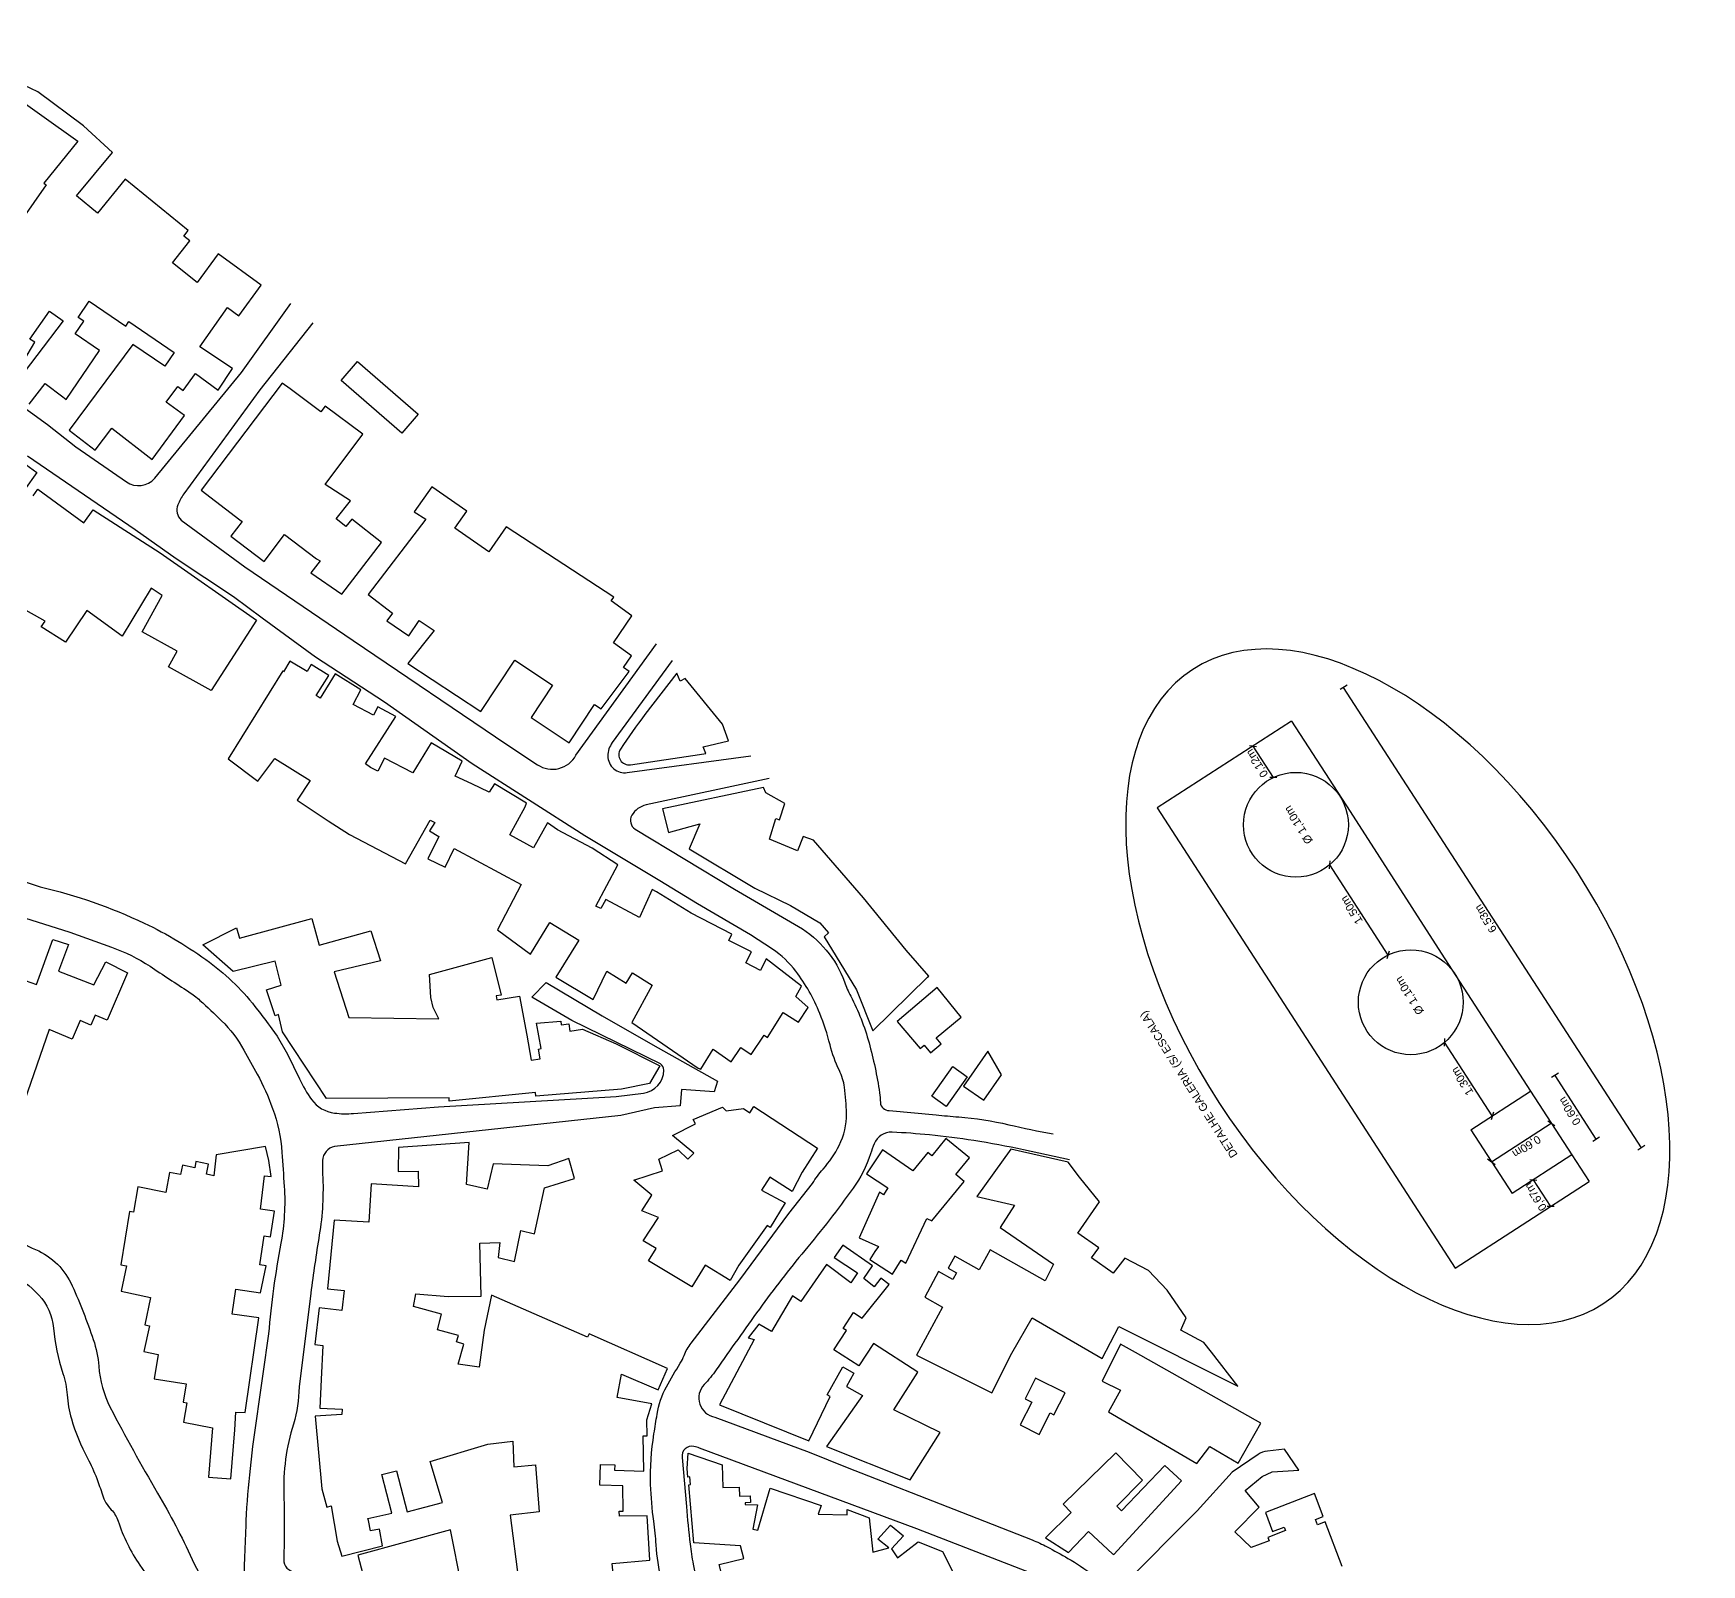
# Model space of a CAD drawing. Header units: metres. Extents: x 320405 to 332543, y 7395686 to 7410003.
# Drawn here: x 321023.2 to 321336, y 7409650.4 to 7409937.5 of the extents above; entities that cross this region are included whole.
import ezdxf

# ---------------------------------------------------------------- set-up
doc = ezdxf.new("R2010")
doc.units = ezdxf.units.M
doc.header["$LTSCALE"] = 10
doc.header["$MEASUREMENT"] = 0
for name, color, linetype in [('DETALHES', 45, 'Continuous'), ('Edificações', 30, 'Continuous'), ('Hidrografia', 140, 'Continuous'), ('Vias Primárias', 230, 'Continuous')]:
    doc.layers.add(name, color=color, linetype=linetype)
doc.styles.add('ARIAL', font='arial.ttf')

msp = doc.modelspace()

# ---------------------------------------------------------------- linework, layer by layer
at = {"layer": 'DETALHES'}
for p, q in [((321269.5, 7409815.3), (321268.24, 7409814.49)), ((321324.69, 7409728.57), (321268.87, 7409814.9)), ((321259.1, 7409808.57), (321233.93, 7409792.3)), ((321251.23, 7409803.99), (321252.52, 7409803.82)), ((321255.69, 7409798), (321251.88, 7409803.9)), ((321256.36, 7409798.02), (321255.02, 7409797.99)), ((321233.93, 7409792.3), (321289.75, 7409705.98)), ((321266.24, 7409780.88), (321266.32, 7409782.38)), ((321277.21, 7409764.72), (321266.28, 7409781.63)), ((321277.41, 7409765.46), (321276.99, 7409764.02)), ((321287.76, 7409747.6), (321287.84, 7409749.09)), ((321296.73, 7409734.54), (321287.8, 7409748.35)), ((321309.13, 7409742.56), (321307.87, 7409741.74)), ((321316.24, 7409730.19), (321308.5, 7409742.15)), ((321292.71, 7409731.94), (321303.93, 7409739.2)), ((321303.93, 7409739.2), (321311.67, 7409727.23)), ((321296.94, 7409735.26), (321296.52, 7409733.82)), ((321296.58, 7409725.96), (321307.8, 7409733.22)), ((321307.15, 7409733.66), (321308.45, 7409732.77)), ((321292.71, 7409731.94), (321300.45, 7409719.98)), ((321316.87, 7409730.59), (321315.61, 7409729.78)), ((321311.67, 7409727.24), (321300.45, 7409719.98)), ((321311.67, 7409727.24), (321314.9, 7409722.23)), ((321325.32, 7409728.98), (321324.06, 7409728.16)), ((321295.85, 7409726.51), (321297.31, 7409725.42)), ((321289.75, 7409705.98), (321314.91, 7409722.23)), ((321303.81, 7409722.65), (321305.09, 7409722.48)), ((321307.69, 7409717.57), (321304.45, 7409722.57)), ((321308.36, 7409717.58), (321307.02, 7409717.55))]:
    msp.add_line(p, q, dxfattribs=at)
msp.add_lwpolyline([(321259.1, 7409808.57), (321270.07, 7409791.61), (321287.18, 7409765.08), (321303.92, 7409739.19)], dxfattribs=at)
for centre in [(321259.92, 7409789.13), (321281.46, 7409755.86)]:
    msp.add_circle(centre, 9.83, dxfattribs=at)
at = {"layer": 'DETALHES', "extrusion": (0, 0, -1)}
msp.add_ellipse((321279.02, 7409758.78), major_axis=(38.45, -59.47), ratio=0.564028, dxfattribs=at)
at = {"layer": 'Edificações'}
for points in [[(321003.16, 7409937.51), (321031.54, 7409917.31), (321025.15, 7409909.44), (321025.63, 7409909.1), (321020.95, 7409902.49)], [(321022.44, 7409867.96), (321025.41, 7409871.86), (321028.73, 7409869.34), (321029.37, 7409868.88), (321035.61, 7409878.03), (321031.04, 7409881.15), (321032.67, 7409883.53), (321031.59, 7409884.26), (321033.66, 7409887.29), (321040.54, 7409882.59), (321041.13, 7409883.46), (321049.62, 7409877.68), (321047.85, 7409875.09), (321041.82, 7409879.2), (321029.91, 7409863.14), (321034.77, 7409859.37), (321037.94, 7409863.46), (321045.46, 7409857.63), (321051.52, 7409865.85), (321048.12, 7409868.36), (321050.3, 7409871.31), (321051.31, 7409870.57), (321053.62, 7409873.71), (321057.85, 7409870.59), (321060.55, 7409874.65), (321054.42, 7409878.73), (321059.57, 7409886.12), (321061.75, 7409884.52), (321065.92, 7409890.27), (321057.87, 7409896.15), (321053.94, 7409890.78), (321049.26, 7409894.46), (321052.54, 7409898.63), (321051.44, 7409899.49), (321052.25, 7409900.52), (321040.4, 7409910.19), (321035.2, 7409903.82), (321031.28, 7409907.02), (321038.04, 7409915.17), (321032.63, 7409920.17), (321024.05, 7409926.52), (321018.79, 7409929.04)], [(321021.39, 7409876.13), (321023.45, 7409879.6), (321022.53, 7409880.15), (321026.25, 7409885.43), (321028.79, 7409883.63), (321018.92, 7409870.63)], [(321019.71, 7409858.17), (321023.82, 7409855.2), (321021.55, 7409851.93)], [(321023.17, 7409850.8), (321024.04, 7409852.06), (321032.65, 7409845.76), (321034.41, 7409848.17), (321046.95, 7409840.11), (321065.01, 7409827.5), (321056.56, 7409814.32), (321048.53, 7409818.73), (321050.17, 7409821.71), (321043.61, 7409825.31), (321047.37, 7409832.15), (321045.26, 7409833.48), (321039.85, 7409824.47), (321033.23, 7409829.31), (321029.2, 7409823.39), (321024.68, 7409826.24), (321025.39, 7409827.3), (321020.88, 7409829.84)], [(321018.48, 7409761.09), (321023.78, 7409759.17), (321026.85, 7409767.62), (321029.81, 7409766.67), (321027.89, 7409761.68), (321034.56, 7409759.11), (321036.79, 7409763.46), (321040.83, 7409761.4), (321037.01, 7409752.48), (321034.79, 7409753.43), (321033.98, 7409751.56), (321031.96, 7409752.43), (321030.45, 7409748.92), (321026.16, 7409750.76), (321016.82, 7409723.99)], [(321131.9, 7409648.7), (321131.73, 7409650.64), (321138.78, 7409651.25), (321138.26, 7409659.58), (321133.07, 7409659.52), (321133.06, 7409660.47), (321133.76, 7409660.48), (321133.71, 7409665.22), (321129.43, 7409665.34), (321129.54, 7409669.19), (321132.22, 7409669.11), (321132.19, 7409668.14), (321137.63, 7409667.98), (321137.51, 7409674.55), (321138.27, 7409674.57), (321138.22, 7409677.55), (321139.13, 7409680.6), (321132.68, 7409681.75), (321133.47, 7409686.15), (321140.35, 7409683.2), (321142.07, 7409687.2), (321127.41, 7409693.69), (321127.07, 7409693.08), (321109.1, 7409700.97), (321107.71, 7409694.38), (321106.8, 7409687.48), (321102.82, 7409688.01), (321103.88, 7409691.79), (321102.54, 7409692.17), (321102.89, 7409693.4), (321098.95, 7409694.47), (321099.74, 7409697.38), (321094.45, 7409698.82), (321094.91, 7409701.23), (321100.98, 7409700.69), (321107.17, 7409700.77), (321106.92, 7409710.71), (321110.68, 7409710.81), (321110.35, 7409708.04), (321113.39, 7409707.29), (321114.59, 7409713.05), (321117.19, 7409712.47), (321119.06, 7409721.06), (321124.69, 7409722.83), (321123.57, 7409726.58), (321119.65, 7409725.18), (321109.39, 7409725.59), (321108.29, 7409720.83), (321104.43, 7409721.72), (321104.94, 7409729.6), (321091.66, 7409728.63), (321091.59, 7409724.12), (321095.36, 7409724.19), (321095.41, 7409721.27), (321086.51, 7409721.8), (321086.08, 7409714.64), (321079.59, 7409715.03), (321078.34, 7409702.15), (321081.46, 7409701.8), (321081.04, 7409698.08), (321076.78, 7409698.56), (321075.95, 7409691.71), (321077.47, 7409691.53), (321077.17, 7409685.11), (321076.94, 7409679.78), (321081.1, 7409679.6), (321081.06, 7409678.56), (321076.02, 7409678.24), (321077.3, 7409664.64), (321078.23, 7409661.23), (321079.06, 7409661.46), (321080.19, 7409654.83), (321081.06, 7409652), (321088.63, 7409653.97), (321088.09, 7409657.06), (321086.41, 7409656.77), (321086.06, 7409658.72), (321085.9, 7409659.09), (321090.41, 7409660.08), (321088.55, 7409667.3), (321091.31, 7409668.01), (321093.27, 7409660.35), (321099.92, 7409662.07), (321097.57, 7409669.74), (321108.43, 7409673), (321113.12, 7409673.58), (321113.31, 7409668.79), (321117.34, 7409669.12), (321118.04, 7409660.34), (321112.58, 7409659.71), (321114.18, 7409647.61)], [(321153.66, 7409643.06), (321151.79, 7409650.45), (321156.4, 7409651.61), (321155.8, 7409653.96), (321147.04, 7409654.52), (321146.07, 7409665.42), (321146.44, 7409665.45), (321146.31, 7409666.89), (321145.94, 7409666.85), (321145.79, 7409668.48), (321145.96, 7409671.32), (321152.37, 7409669.11), (321152.48, 7409664.87), (321155.53, 7409664.95), (321155.57, 7409663.29), (321157.57, 7409663.34), (321157.65, 7409662.08), (321156.66, 7409662.02), (321156.68, 7409661.72), (321158.95, 7409661.62), (321158.1, 7409657.07), (321159.05, 7409656.89), (321161.33, 7409664.77), (321170.89, 7409661.51), (321170.34, 7409659.88), (321175.76, 7409659.76), (321175.78, 7409660.74), (321179.9, 7409659.23), (321180.58, 7409652.78), (321183.6, 7409653.6), (321181.54, 7409655.19), (321183.88, 7409657.85), (321186.34, 7409655.85), (321184.1, 7409653.41), (321185.24, 7409651.72), (321189.1, 7409654.73), (321193.63, 7409652.91), (321198.02, 7409644.21)], [(321103.49, 7409646.58), (321101.39, 7409656.95), (321084.04, 7409652.22), (321085.61, 7409646.28)]]:
    msp.add_lwpolyline(points, dxfattribs=at)
for points in [[(321083.97, 7409875.98), (321095.35, 7409866.11), (321092.28, 7409862.58), (321080.9, 7409872.44)], [(321069.87, 7409871.92), (321054.67, 7409851.84), (321061.94, 7409846.33), (321062.35, 7409846.02), (321060.22, 7409843.22), (321066.45, 7409838.47), (321070.31, 7409843.53), (321076.3, 7409838.97), (321076.95, 7409838.6), (321075.25, 7409836.35), (321081.03, 7409832.35), (321088.5, 7409842.08), (321082.9, 7409846.45), (321081.81, 7409845.06), (321080, 7409846.48), (321082.66, 7409849.88), (321077.93, 7409852.96), (321084.97, 7409862.36), (321077.94, 7409867.63), (321077.11, 7409866.53), (321071.34, 7409870.85)], [(321096.76, 7409846.43), (321085.96, 7409832.3), (321090.55, 7409828.79), (321089.47, 7409827.39), (321093.61, 7409824.57), (321095.55, 7409827.42), (321098.32, 7409825.53), (321093.41, 7409819.39), (321107.1, 7409810.35), (321113.47, 7409820.01), (321120.55, 7409815.34), (321116.52, 7409809.23), (321123.69, 7409804.5), (321128.39, 7409811.7), (321129.68, 7409810.86), (321134.88, 7409817.86), (321133.82, 7409818.64), (321135.36, 7409820.83), (321131.99, 7409823.25), (321135.4, 7409828.33), (321131.52, 7409831.15), (321132.01, 7409831.82), (321111.86, 7409844.97), (321108.58, 7409840.31), (321102.24, 7409844.77), (321104.46, 7409847.92), (321097.94, 7409852.51), (321094.62, 7409847.79)], [(321069.95, 7409817.98), (321059.73, 7409801.52), (321065.28, 7409797.33), (321068.46, 7409801.54), (321075.11, 7409797.42), (321072.68, 7409793.74), (321078.47, 7409789.9), (321082.46, 7409787.29), (321092.99, 7409781.83), (321097.61, 7409789.98), (321098.45, 7409789.58), (321097.46, 7409788.02), (321099.21, 7409786.91), (321097.19, 7409782.74), (321100.42, 7409781.17), (321102.11, 7409784.67), (321114.64, 7409777.92), (321110.23, 7409769.43), (321116.39, 7409764.85), (321120.06, 7409770.8), (321125.45, 7409767.48), (321121.17, 7409760.54), (321128.13, 7409756.41), (321130.74, 7409761.67), (321134.33, 7409759.44), (321135.53, 7409761.38), (321139.23, 7409759.08), (321135.4, 7409752.05), (321147.87, 7409743.5), (321148.37, 7409743.29), (321150.68, 7409747.07), (321154.06, 7409744.7), (321155.82, 7409747.4), (321157.79, 7409746.07), (321160.22, 7409749.69), (321160.83, 7409749.28), (321163.8, 7409753.93), (321166.67, 7409752.1), (321168.44, 7409754.88), (321166.14, 7409756.92), (321167.25, 7409758.87), (321160.6, 7409764.02), (321159.55, 7409761.83), (321156.77, 7409763.24), (321157.83, 7409765.31), (321153.61, 7409767.47), (321154.19, 7409768.61), (321146.55, 7409772.57), (321140.06, 7409776.58), (321139.25, 7409777.02), (321136.87, 7409771.76), (321130.53, 7409775.14), (321129.61, 7409773.41), (321128.69, 7409773.9), (321132.79, 7409781.61), (321127.95, 7409784.78), (321121.49, 7409788.16), (321119.61, 7409789.48), (321116.99, 7409784.82), (321112.55, 7409787.24), (321115.41, 7409792.49), (321115.63, 7409793.16), (321109.63, 7409796.82), (321108.68, 7409795.26), (321105.4, 7409796.79), (321102.29, 7409798.24), (321103.62, 7409801.09), (321097.81, 7409804.52), (321094.36, 7409798.88), (321089.04, 7409801.6), (321087.81, 7409799.18), (321086.41, 7409799.9), (321085.45, 7409800.54), (321091.15, 7409809.45), (321087.81, 7409811.27), (321086.95, 7409809.67), (321083.16, 7409811.69), (321084.62, 7409814.44), (321079.76, 7409817.42), (321076.99, 7409812.9), (321076.24, 7409813.36), (321078.57, 7409817.15), (321075.3, 7409819.16), (321074.56, 7409817.89), (321071.29, 7409819.82), (321070.12, 7409817.84)], [(321190.83, 7409760.58), (321191.12, 7409760.74), (321186.82, 7409765.61), (321178.87, 7409775.44), (321169.44, 7409786.23), (321167.52, 7409786.96), (321166.5, 7409784.27), (321161.21, 7409786.41), (321162.44, 7409790.29), (321163.12, 7409790.07), (321164.09, 7409793.12), (321160.54, 7409795.11), (321160.1, 7409796.11), (321141.13, 7409792.1), (321142.31, 7409787.71), (321148.19, 7409789.29), (321146.15, 7409784.61), (321158.47, 7409777.25), (321165.16, 7409774.03), (321170.65, 7409770.76), (321172.29, 7409768.87), (321171.45, 7409768.14), (321177.54, 7409758.2), (321180.6, 7409750.52)], [(321097.75, 7409756.75), (321097.45, 7409761.06), (321109.15, 7409764.24), (321110.9, 7409757.21), (321109.98, 7409757.06), (321110.1, 7409756.33), (321114.35, 7409757.03), (321115.73, 7409749.71), (321116.53, 7409744.98), (321118.22, 7409745.27), (321117.91, 7409747.08), (321118.42, 7409747.17), (321117.51, 7409751.97), (321122.09, 7409752.29), (321122.19, 7409751.63), (321123.6, 7409751.84), (321123.8, 7409750.47), (321126.18, 7409750.83), (321132.48, 7409748.08), (321140.65, 7409743.92), (321138.75, 7409740.64), (321133.45, 7409739.55), (321117.4, 7409738.24), (321117.33, 7409738.94), (321101.15, 7409737.29), (321101.15, 7409737.97), (321078.17, 7409737.83), (321069.93, 7409750.33), (321069.18, 7409753.54), (321068.53, 7409753.32), (321066.93, 7409758.2), (321069.64, 7409759.04), (321068.51, 7409763.56), (321060.67, 7409761.61), (321055, 7409766.65), (321061.28, 7409769.79), (321061.82, 7409767.85), (321075.39, 7409771.59), (321076.78, 7409766.58), (321086.5, 7409769.25), (321088.26, 7409763.62), (321079.59, 7409761.55), (321082.33, 7409753.03), (321099.2, 7409752.73), (321098.18, 7409754.9)], [(321197.16, 7409753.09), (321192.63, 7409758.6), (321185.15, 7409752.27), (321189.47, 7409747.17), (321190.23, 7409747.8), (321191.41, 7409746.41), (321193.4, 7409748.06), (321192.46, 7409749.2)], [(321202.14, 7409746.68), (321197.57, 7409740.16), (321201.4, 7409737.49), (321204.74, 7409742.25)], [(321195.61, 7409743.83), (321198.31, 7409741.89), (321194.33, 7409736.35), (321191.63, 7409738.28)], [(321135.76, 7409722.52), (321141.19, 7409724.25), (321140.49, 7409726.45), (321144.08, 7409728.18), (321145.92, 7409726.43), (321147.02, 7409727.58), (321143.02, 7409730.89), (321147.33, 7409733.08), (321146.92, 7409733.89), (321152.4, 7409736.22), (321153.1, 7409735.52), (321156.36, 7409735.94), (321157.53, 7409735.16), (321158.3, 7409736.3), (321170.21, 7409728.5), (321167.36, 7409724.02), (321165.47, 7409720.36), (321161.3, 7409723.05), (321159.73, 7409720.62), (321164.15, 7409718.28), (321161.34, 7409713.65), (321160.8, 7409713.98), (321155.46, 7409706.57), (321153.82, 7409703.7), (321149.15, 7409706.55), (321146.66, 7409702.48), (321138.56, 7409707.37), (321139.95, 7409709.68), (321137.56, 7409711.12), (321140.39, 7409715.48), (321137.28, 7409716.79), (321139.17, 7409719.7)], [(321180.97, 7409709.11), (321180.02, 7409707.61), (321184.28, 7409704.9), (321185.92, 7409707.48), (321186.76, 7409706.94), (321190.71, 7409715.33), (321191.68, 7409714.87), (321197.74, 7409722.25), (321196.15, 7409723.56), (321198.71, 7409726.67), (321194.27, 7409730.31), (321191.67, 7409727.1), (321190.91, 7409727.72), (321188.09, 7409724.25), (321182.43, 7409728.22), (321179.43, 7409723.69), (321183.41, 7409721.05), (321182.57, 7409719.79), (321181.87, 7409720.25), (321178.04, 7409711.68), (321181.64, 7409710.07)], [(321066.74, 7409728.81), (321057.5, 7409727.28), (321057.04, 7409723.35), (321055.69, 7409723.61), (321056.06, 7409725.53), (321053.68, 7409726), (321053.45, 7409724.85), (321051.14, 7409725.3), (321050.81, 7409723.57), (321048.75, 7409723.97), (321048.02, 7409720.22), (321042.76, 7409721.26), (321041.98, 7409716.49), (321041.21, 7409716.62), (321039.62, 7409706.64), (321040.69, 7409706.47), (321039.68, 7409701.69), (321045.16, 7409700.54), (321044.08, 7409695.41), (321044.95, 7409695.22), (321043.93, 7409690.4), (321046.59, 7409689.84), (321045.85, 7409685.27), (321051.88, 7409684.3), (321051.26, 7409680.9), (321051.99, 7409680.76), (321051.34, 7409677.15), (321056.77, 7409676.09), (321056.05, 7409666.83), (321060.23, 7409666.51), (321060.97, 7409675.72), (321061.14, 7409679.02), (321062.94, 7409678.93), (321065.47, 7409696.68), (321060.47, 7409697.39), (321061.14, 7409702.06), (321065.8, 7409701.4), (321066.85, 7409706.42), (321065.67, 7409706.66), (321066.46, 7409712.09), (321067.69, 7409711.91), (321068.39, 7409716.69), (321065.76, 7409717.07), (321066.53, 7409723.34), (321067.76, 7409723.19), (321067.33, 7409726.2)], [(321206.48, 7409728.29), (321200.08, 7409719.46), (321207.16, 7409717.81), (321204.44, 7409713.61), (321214.46, 7409706.74), (321212.91, 7409703.66), (321202.61, 7409709.44), (321200.51, 7409705.69), (321195.97, 7409708.24), (321194.73, 7409706.02), (321196.31, 7409705.14), (321195.6, 7409703.87), (321192.92, 7409705.37), (321190.33, 7409700.6), (321193.63, 7409698.72), (321188.78, 7409689.71), (321202.92, 7409682.64), (321206.65, 7409690.1), (321210.48, 7409696.7), (321223.59, 7409689.08), (321226.7, 7409695.06), (321249.05, 7409683.89), (321244.07, 7409690.29), (321242.63, 7409692.08), (321238.35, 7409694.41), (321239.34, 7409696.71), (321235.78, 7409701.86), (321232.3, 7409705.59), (321227.84, 7409707.87), (321225.68, 7409705.05), (321221.61, 7409707.94), (321222.97, 7409709.85), (321219.01, 7409712.58), (321223.08, 7409718.44), (321219.37, 7409723.08), (321217.24, 7409725.91), (321208.63, 7409727.82)], [(321171.91, 7409706.69), (321167.09, 7409699.76), (321165.53, 7409700.84), (321161.58, 7409694.12), (321159.23, 7409695.5), (321157.2, 7409692.98), (321158.32, 7409692.63), (321151.84, 7409680.39), (321168.6, 7409673.66), (321172.61, 7409681.96), (321172.01, 7409682.24), (321174.99, 7409687.49), (321177.06, 7409686.32), (321175.66, 7409683.84), (321178.63, 7409682.15), (321171.9, 7409672.58), (321187.61, 7409666.35), (321193.24, 7409675.19), (321184.51, 7409679.45), (321189.02, 7409686.49), (321180.7, 7409691.87), (321177.97, 7409687.67), (321173.29, 7409690.7), (321175.64, 7409694.33), (321175.03, 7409694.73), (321176.95, 7409697.69), (321178.6, 7409696.62), (321183.64, 7409702.95), (321182.12, 7409704.16), (321180.83, 7409702.54), (321178.9, 7409704.07), (321180.55, 7409706.45), (321174.96, 7409710.31), (321173.37, 7409708), (321177.72, 7409705.14), (321176.47, 7409703.24)], [(321227.03, 7409691.79), (321223.6, 7409684.81), (321227.05, 7409683.12), (321224.77, 7409679.08), (321241.37, 7409669.37), (321243.78, 7409672.56), (321249.07, 7409669.45), (321253.36, 7409676.94), (321229.85, 7409690.22)], [(321211.11, 7409685.36), (321209.14, 7409681.53), (321210.4, 7409680.88), (321208.22, 7409676.64), (321211.76, 7409674.82), (321213.85, 7409678.89), (321214.55, 7409678.53), (321216.66, 7409682.62)], [(321226.17, 7409671.4), (321216.26, 7409661.76), (321217.78, 7409660.2), (321213, 7409655.46), (321217.27, 7409652.68), (321221.06, 7409656.67), (321225.51, 7409652.44), (321225.81, 7409652.36), (321238.46, 7409666.16), (321235.34, 7409669.01), (321227.22, 7409660.54), (321226.32, 7409661.41), (321231.13, 7409666.25)]]:
    msp.add_lwpolyline(points, close=True, dxfattribs=at)
msp.add_lwpolyline([(321152.38, 7409807.98), (321145.39, 7409816.54), (321144.46, 7409816.03), (321143.85, 7409817.55), (321137.87, 7409809.79, 0.019152), (321133.28, 7409803.34, 0.646977), (321135.17, 7409800.38), (321148.07, 7409802.34), (321149.28, 7409802.51), (321148.77, 7409803.72), (321153.53, 7409804.86)], format="xyb", close=True, dxfattribs=at)
msp.add_lwpolyline([(321268.6, 7409650.06), (321265.42, 7409658.43), (321263.99, 7409657.88), (321263.61, 7409658.88), (321265.05, 7409659.43), (321263.4, 7409663.76), (321254.19, 7409660.21), (321255.56, 7409656.65), (321257.72, 7409657.48), (321257.98, 7409656.82), (321254.65, 7409655.54), (321254.88, 7409654.92), (321251.53, 7409653.63), (321248.44, 7409656.57), (321253.06, 7409661.21), (321250.41, 7409664.32), (321253.62, 7409666.94), (321255.48, 7409667.84), (321260.45, 7409668.17), (321257.79, 7409672.1), (321254.57, 7409671.73, 0.12326), (321252.83, 7409671.07), (321247.99, 7409667.77), (321241.42, 7409660.51), (321227.18, 7409646.22)], format="xyb", dxfattribs=at)
at = {"layer": 'Hidrografia'}
for points in [[(321018.78, 7409712.08, 0.041396), (321023.63, 7409709.49, -0.188657), (321030.5, 7409702.69, -0.022283), (321034.44, 7409692.62, -0.06406), (321035.46, 7409687.64, 0.101144), (321037.63, 7409679.89, 0.014224), (321046.49, 7409663.85, -0.026694), (321052.95, 7409651.42, 0.064319), (321056.84, 7409645.13, -0.114458)], [(321018.78, 7409705.11, -0.083388), (321024.2, 7409700.97, -0.166897), (321026.96, 7409694.79, 0.058111), (321028.74, 7409686.28, -0.064251), (321029.54, 7409682.24, 0.054229), (321030.32, 7409677.79, 0.052877), (321033.35, 7409670.38, -0.032786), (321035.07, 7409666.59, -0.013175), (321036.14, 7409663.53, 0.112701), (321037.81, 7409660.72, -0.110093), (321039.07, 7409658.6, 0.070177), (321043.17, 7409650.33, -0.008845), (321049.86, 7409640.18)]]:
    msp.add_lwpolyline(points, format="xyb", dxfattribs=at)
at = {"layer": 'Vias Primárias'}
for points in [[(321000, 7409877.97), (321002.59, 7409877.13, -0.035804), (321007.81, 7409875.02, -0.006592), (321017.53, 7409870.08, -0.048415), (321019.45, 7409868.82), (321025.82, 7409864.2), (321031.16, 7409860.02), (321040.64, 7409853.43, 0.383216), (321045.96, 7409854.1), (321062.25, 7409873.94), (321071.49, 7409886.88)], [(321075.61, 7409883.26), (321065.69, 7409870.7), (321051.41, 7409851.18, 0.06745), (321050.29, 7409849.1, 0.294308), (321050.89, 7409846.25), (321062.82, 7409837.51), (321083.15, 7409823.66), (321111.95, 7409804.17), (321117.75, 7409800.36, 0.438815), (321124.91, 7409802.16), (321140.01, 7409823.05)], [(321142.81, 7409641.13, -0.073508), (321139.98, 7409654.12, 0.017095), (321139.52, 7409658.58, -0.026335), (321138.94, 7409665.44, -0.04754), (321139.56, 7409674.98, 0.000354), (321140.14, 7409678.62, -0.086998), (321141.91, 7409683.78, -0.011837), (321144.49, 7409688.2, 0.044717), (321145.21, 7409689.64, -0.07041), (321146.52, 7409691.96), (321155.65, 7409703.85), (321164.84, 7409716.29), (321169.31, 7409721.9, -0.048181), (321171.26, 7409724.58, 0.064279), (321174.29, 7409729.03, 0.122271), (321175.65, 7409734.99, 0.02869), (321175.28, 7409739.92, 0.081804), (321174.32, 7409743.07, -0.054229), (321172.57, 7409747.85, 0.035401), (321170.64, 7409753.77, 0.0657), (321166.17, 7409761.67, 0.085235), (321161.77, 7409765.8), (321157.69, 7409768.5), (321147.7, 7409774.3), (321140.64, 7409778.61), (321126.6, 7409787.07), (321105.49, 7409800.56), (321089.01, 7409812.12), (321076.12, 7409820.54), (321066.1, 7409827.88), (321060.72, 7409831.89), (321049.98, 7409838.97), (321042.31, 7409844.45), (321022.09, 7409858.22)], [(321142.96, 7409819.91), (321131.73, 7409804.53, 0.160065), (321130.92, 7409802.04, 0.454827), (321134.54, 7409798.91), (321157.72, 7409802.06)], [(321161.14, 7409797.83), (321138.08, 7409792.85, 0.209775), (321135.4, 7409790.91, 0.408982), (321136.05, 7409788.33), (321154.67, 7409777.06), (321166.64, 7409770.06, -0.175752), (321175.27, 7409759.69, 0.033771), (321176.44, 7409757.01, -0.053213), (321179.88, 7409748.27, -0.030219), (321181.85, 7409738.91, -0.029157), (321182.02, 7409737.07, 0.427045), (321183.67, 7409735.59), (321192.46, 7409734.74, 0.004868), (321196.69, 7409734.37, -0.038376), (321206.09, 7409732.91, 0.013711), (321214.42, 7409731.19, 0.088159)], [(321016.18, 7409780.25), (321024.47, 7409777.51, -0.05348), (321043.98, 7409770.7, -0.048386), (321056.23, 7409763.36, -0.071905), (321065.24, 7409754.45, -0.000837), (321067.92, 7409750.9), (321068.94, 7409749.53), (321070.87, 7409746.15), (321073.09, 7409741.51, 0.050053), (321075.37, 7409737.61, 0.207199), (321079.66, 7409735.09, 0.05025), (321083.24, 7409735.01), (321099.19, 7409736.25), (321132.46, 7409738.22), (321137.58, 7409738.83, 0.377734), (321141.42, 7409743.14, 0.260467), (321140.78, 7409744.29), (321124.19, 7409752.43), (321116.63, 7409756.79), (321119.32, 7409759.54), (321129.84, 7409753.3), (321139.34, 7409747.91), (321151.46, 7409741.06), (321150.82, 7409739.08), (321144.71, 7409739.49), (321144.5, 7409736.43), (321139.66, 7409736.06), (321133.34, 7409734.63), (321079.68, 7409728.84, 0.344227), (321077.42, 7409726.18, 0.022629), (321077.44, 7409723.61, -0.053219), (321076.81, 7409712.23, 0.008995), (321075.23, 7409701.34), (321073.01, 7409683.74, -0.074705), (321071.95, 7409676.78, 0.083613), (321070.15, 7409663.44, -0.016748), (321070.14, 7409651.45, 0.40872), (321072.35, 7409649.03, -0.014528)], [(321009.43, 7409775.53), (321030.01, 7409769), (321037.85, 7409766.2, -0.060166), (321045.07, 7409762.6, 0.001991), (321052.35, 7409757.83, -0.041467), (321054.44, 7409756.21, -0.008499), (321058.46, 7409752.41, -0.071278), (321062.69, 7409746.89, -0.003971), (321065.16, 7409742.39, -0.035797), (321068.06, 7409735.96, -0.071735), (321069.81, 7409727.71, 0.000347), (321070.23, 7409721.35, -0.063373), (321069.6, 7409710.68, 0.02533), (321067.29, 7409693.72), (321066.24, 7409686.2), (321064.29, 7409672.58), (321063.7, 7409667.27, 0.019678), (321063.01, 7409657.45, -0.003758), (321062.78, 7409651.41, 0.079079), (321064.24, 7409638.39, 0.009334)], [(321217.49, 7409726.34), (321208.86, 7409728.2, 0.014), (321199.51, 7409729.94, 0.014538), (321191.24, 7409730.99, 0.011747), (321184.21, 7409731.51, 0.323636), (321180.85, 7409729.33, 0.01325), (321180.17, 7409727.45, -0.077362), (321176.88, 7409720.98, -0.017362), (321167.83, 7409709.32, 0.017467), (321159.32, 7409698.34, 0.003711), (321151.23, 7409686.95, -0.038174), (321148.98, 7409684.2, 0.599123), (321150.99, 7409678.08), (321168.68, 7409671.51), (321175.81, 7409668.61), (321197.21, 7409660.28), (321210.48, 7409655.06, -0.028847), (321213.26, 7409653.78, -0.009237), (321217.18, 7409651.6, -0.061377), (321226.08, 7409644.83, 0.024984)], [(321210.3, 7409648.81), (321188.82, 7409657.15), (321148.11, 7409672.28, 0.032196), (321147.06, 7409672.59, 0.533146), (321144.85, 7409670.53), (321145.64, 7409661.32, 0.007686), (321146.34, 7409654.29, 0.016882), (321146.91, 7409650.51, 0.034944), (321149.39, 7409640.96, 0.037268)]]:
    msp.add_lwpolyline(points, format="xyb", dxfattribs=at)

# ---------------------------------------------------------------- texts
at = {"layer": 'DETALHES', "style": 'ARIAL'}
for s, rotation, p in [('0,12m', 122.4461, (321254.79, 7409798.6)), ('Ø 1,10m', 122.4461, (321263.16, 7409786.12)), ('1,50m', 122.4461, (321272.53, 7409771.1)), ('6,53m', 122.4461, (321297.67, 7409769.47)), ('Ø 1,10m', 122.4461, (321283.98, 7409754.12)), ('DETALHE GALERIA (S/ ESCALA)', 122.4461, (321249.06, 7409727.29, 731.93)), ('1,30m', 122.4461, (321293.27, 7409739)), ('0,60m', 122.4461, (321313.43, 7409733.4)), ('0,60m', 212.4461, (321305.23, 7409730.99)), ('0,67m', 122.4461, (321307.03, 7409717.34))]:
    msp.add_text(s, height=1.5, rotation=rotation, dxfattribs=at).set_placement(p)

doc.saveas('drawing.dxf')
